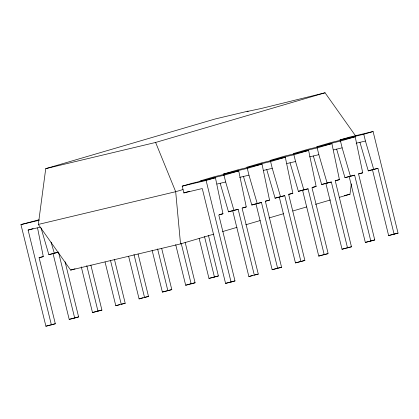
<?xml version="1.0" encoding="UTF-8"?>
<svg xmlns="http://www.w3.org/2000/svg" width="419" height="419" viewBox="0 0 419 419"><rect width="100%" height="100%" fill="white"/><g stroke="black" fill="none" stroke-linecap="round" stroke-linejoin="round"><path stroke-width="0.63" d="M213.795 234.148L180.537 243.9L70.649 270.087L38.323 224.437L45.734 168.648L215.167 118.98L248.132 111.124L247.006 111.522L261.283 108.474L325.055 92.788L355.501 135.787M339.301 197.359L349.97 194.233L351.347 183.852M45.734 168.648L155.617 142.455L325.055 92.788M37.553 227.957L43.298 256.59L39.129 257.811L55.324 323.751L45.907 326.212L20.95 224.594L39.072 219.766M51.401 324.903L28.104 230.052L33.075 228.596M182.207 186.162L191.525 183.433L215.424 177.735L222.96 213.769L218.791 214.989L234.991 280.929L231.068 282.081L225.574 283.391L202.272 188.54L183.868 192.923L182.207 186.162L206.106 180.463L215.424 177.735M223.678 175.215L223.4 174.089L238.112 169.774L262.016 164.08L269.548 200.114L265.384 201.335L281.578 267.275L272.161 269.731L255.962 203.791L251.798 205.017L243.47 176.462M238.72 170.905L214.821 176.603L200.109 180.914L224.008 175.221L238.72 170.905L246.257 206.939L242.088 208.164L258.282 274.099L248.865 276.561L232.671 210.621L238.165 209.311L254.359 275.252M223.4 174.089L247.304 168.391L262.016 164.08M285.308 157.251L261.409 162.949L246.697 167.26L270.595 161.561L285.308 157.251L292.844 193.285L288.675 194.505L304.875 260.445L295.453 262.907L279.258 196.967L284.752 195.657L300.947 261.597M308.604 150.421L284.7 156.119L269.988 160.43L293.892 154.737L308.604 150.421L316.141 186.455L311.972 187.675L328.166 253.615L318.749 256.077L302.555 190.137L308.049 188.828L324.243 254.768M331.895 143.597L307.996 149.29L293.284 153.605L317.183 147.907L331.895 143.597L339.432 179.631L335.263 180.851L351.462 246.791L342.045 249.247L325.846 183.307L321.677 184.533L313.349 155.978M355.192 136.767L331.293 142.46L316.581 146.776L340.479 141.077L355.192 136.767L362.728 172.801L358.559 174.021L374.754 239.961L365.337 242.423L349.142 176.483L354.636 175.173L370.831 241.108M373.093 131.519L349.189 137.217L339.872 139.946L363.776 134.253L373.093 131.519L398.05 233.132L388.633 235.593L372.439 169.653L377.933 168.344L394.127 234.284M183.04 189.545L175.681 191.698L38.323 224.437M183.868 192.923L189.461 191.284M41.052 227.973L48.84 254.663L58.503 252.133L74.697 318.073L69.203 319.383L53.009 253.443M48.84 254.663L58.503 252.133M220.174 183.292L228.502 211.841L232.671 210.621M266.762 169.637L275.089 198.187L278.661 197.139M290.058 162.808L298.386 191.357L302.555 190.137M336.646 149.154L344.973 177.703L348.545 176.656M359.942 142.324L368.27 170.873L371.842 169.826M228.502 211.841L238.165 209.311M251.798 205.017L261.461 202.482L277.656 268.422M275.089 198.187L284.752 195.657M298.386 191.357L308.049 188.828M321.677 184.533L331.34 181.998L347.54 247.938M344.973 177.703L354.636 175.173M368.27 170.873L377.933 168.344M70.649 270.087L75.043 268.804M222.578 231.576L237.013 227.344M245.801 224.767L260.23 220.535M269.019 217.964L283.454 213.732M292.865 210.972L306.671 206.928M315.455 204.352L330.518 199.936M45.907 326.212L55.324 323.751M69.203 319.383L73.126 318.231M81.286 266.903L92.499 312.553L95.862 311.568M105.049 261.98L115.791 305.729L119.714 304.576M128.654 256.418L139.087 298.899L143.01 297.747M152.102 250.227L162.378 292.069L171.8 289.613L161.676 248.399M175.708 244.665L185.675 285.245L189.037 284.255M199.156 238.469L208.971 278.415L218.388 275.953L208.447 235.483M74.697 318.073L78.62 316.921L65.071 261.765M92.499 312.553L101.917 310.097L90.86 265.08M115.791 305.729L125.208 303.267L114.466 259.518M139.087 298.899L148.504 296.437L138.071 253.961M162.378 292.069L171.8 289.613M185.675 285.245L195.092 282.783L185.125 242.203M208.971 278.415L218.388 275.953M225.574 283.391L229.497 282.238M248.865 276.561L252.788 275.409M272.161 269.731L275.524 268.747M295.453 262.907L304.875 260.445M318.749 256.077L322.672 254.925M342.045 249.247L345.408 248.263M365.337 242.423L374.754 239.961M388.633 235.593L392.556 234.441M356.134 143.23L365.436 141.014L373.764 169.564M333.472 149.908L342.14 147.839L350.467 176.394M20.95 224.594L39.187 220.247M309.541 156.884L318.849 154.669L327.171 183.223M286.884 163.562L295.552 161.498L303.88 190.048M263.588 170.392L272.256 168.328L280.583 196.878M239.663 177.373L248.965 175.152L257.292 203.707M217 184.046L225.668 181.982L233.996 210.532M28.104 230.052L40.166 227.177M358.454 173.817L362.728 172.801M335.158 180.647L339.432 179.631M326.459 183.166L331.34 181.998M312.474 187.33L316.141 186.455M288.571 194.301L292.844 193.285M265.279 201.13L269.548 200.114M256.575 203.65L261.461 202.482M242.596 207.814L246.257 206.939M39.025 257.606L43.298 256.59M219.299 214.643L222.96 213.769M344.256 195.594L349.97 194.233M393.169 234.3L398.05 233.132M189.598 284.092L195.092 282.783M345.968 248.1L351.462 246.791M144.23 297.459L148.504 296.437M323.285 254.783L327.558 253.762M121.547 304.142L125.208 303.267M96.422 311.406L101.917 310.097M276.084 268.584L281.578 267.275M73.739 318.089L78.62 316.921M255.234 274.827L258.282 274.099M230.104 282.092L234.991 280.929M155.617 142.455L175.681 191.698L180.537 243.9M51.076 242.182L54.334 253.354M363.776 134.253L365.436 141.014M340.479 141.077L342.14 147.839M317.183 147.907L318.849 154.669M293.892 154.737L295.552 161.498M270.595 161.561L272.256 168.328M247.304 168.391L248.965 175.152M224.008 175.221L225.668 181.982M206.106 180.463L231.068 282.081M204.498 236.526L214.465 277.106M181.202 243.355L191.169 283.935M157.596 248.917L167.872 290.76M133.991 254.474L144.581 297.59M110.543 260.67L121.285 304.419M86.78 265.594L97.994 311.244"/></g></svg>
